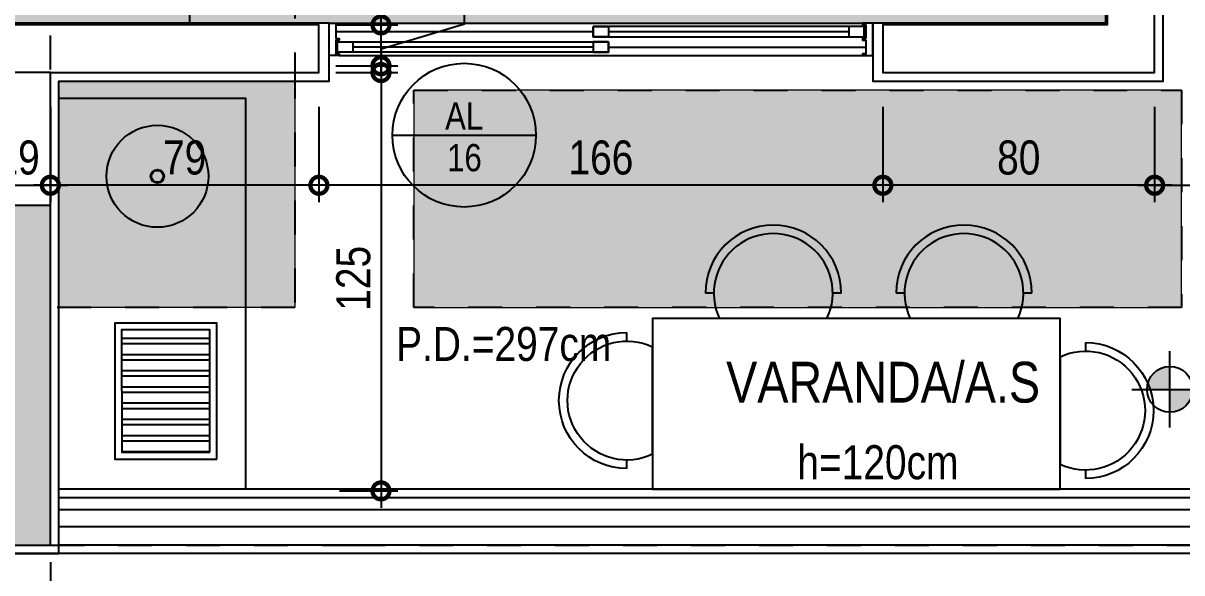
# Model space of a CAD drawing. Header units: metres. Extents: x -23 to 570, y -54 to 184.
# Drawn here: x 20.22 to 23.631, y -3.081 to -1.464 of the extents above; entities that cross this region are included whole.
import ezdxf
from ezdxf.enums import TextEntityAlignment as Align

# ---------------------------------------------------------------- set-up
doc = ezdxf.new("R2010")
doc.units = ezdxf.units.M
doc.header["$PDMODE"] = 35
doc.linetypes.add('DASHEDX2', pattern=[1.5, 1, -0.5])
for name, color, linetype in [('1', 232, 'DASHEDX2'), ('4', 2, 'Continuous'), ('ARQ-DIM', 2, 'Continuous'), ('ARQ-SIM', 1, 'Continuous'), ('ARQ-TXT', 2, 'Continuous'), ('PUC$0$ARQ-ALV ACAB', 4, 'Continuous'), ('PUC$0$ARQ-ALV OSSO', 5, 'Continuous'), ('PUC$0$ARQ-AUX', 7, 'Continuous'), ('PUC$0$ARQ-AUX1 @ 1', 1, 'Continuous'), ('PUC$0$ARQ-AUX2', 2, 'Continuous'), ('PUC$0$ARQ-MOB', 7, 'Continuous')]:
    doc.layers.add(name, color=color, linetype=linetype)
doc.layers.add('PUC$0$ARQ-FORRO', color=9, linetype='Continuous', lineweight=5)
doc.styles.add('Adesa', font='ARIALN.TTF')
doc.dimstyles.new('ADESA 1-0050', dxfattribs={"dimtxt": 0.1, "dimasz": 0.1, "dimexe": 0.05, "dimexo": 0.05, "dimgap": 0.03, "dimtad": 1, "dimdec": 1, "dimlfac": 100, "dimzin": 12, "dimtxsty": 'Adesa', "dimblk": 'DOTSMALL', "dimcen": 1, "dimdle": 0.05, "dimclrd": 1, "dimclre": 1, "dimclrt": 256, "dimazin": 3, "dimtm": 1e-09, "dimtfac": 1, "dimtdec": 1, "dimtmove": 1, "dimatfit": 0, "dimldrblk": 'DOTSMALL', "dimfxl": 0.8, "dimtvp": 2, "dimtolj": 1, "dimtzin": 0, "dimarcsym": 0})

# ---------------------------------------------------------------- blocks, each defined once
blk = doc.blocks.new('_DotSmall')
at = {"color": 0, "linetype": 'ByBlock', "const_width": 0.5}
blk.add_lwpolyline([(-0.0625, 0, 1), (0.0625, 0, 1)], format="xyb", close=True, dxfattribs=at)
blk = doc.blocks.new('*D245')
at = {"layer": 'ARQ-DIM', "color": 1, "lineweight": -2, "transparency": 16777216}
for p, q in [((24.35, -2.9792), (24.35, -3.3741)), ((20.3, -3.05), (20.3, -3.3741)), ((24.4, -3.3241), (20.25, -3.3241))]:
    blk.add_line(p, q, dxfattribs=at)
at = {"layer": 'Defpoints', "color": 0, "transparency": 16777216}
for p in [(24.35, -2.9292, 0), (20.3, -3, 0), (20.3, -3.3241)]:
    blk.add_point(p, dxfattribs=at)
at = {"layer": 'ARQ-DIM', "color": 1, "lineweight": -2, "transparency": 16777216, "xscale": 0.1, "yscale": 0.1, "zscale": 0.1, "rotation": 180}
blk.add_blockref('_DotSmall', (20.3, -3.3241), dxfattribs=at)
at = {"layer": 'ARQ-DIM', "color": 1, "lineweight": -2, "transparency": 16777216, "xscale": 0.1, "yscale": 0.1, "zscale": 0.1}
blk.add_blockref('_DotSmall', (24.35, -3.3241), dxfattribs=at)
at = {"layer": 'ARQ-DIM', "transparency": 16777216, "insert": (22.325, -3.243), "char_height": 0.1, "attachment_point": 5, "style": 'Adesa'}
blk.add_mtext('\\A1;405', dxfattribs=at)
blk = doc.blocks.new('*D255')
at = {"layer": 'ARQ-DIM', "color": 1, "lineweight": -2, "transparency": 16777216}
for p, q in [((22.7506, -1.7099), (22.7506, -1.9909)), ((23.5506, -1.7099), (23.5506, -1.9909)), ((23.6006, -1.9409), (22.7006, -1.9409))]:
    blk.add_line(p, q, dxfattribs=at)
at = {"layer": 'Defpoints', "color": 0, "transparency": 16777216}
for p in [(22.7506, -1.6599, 0), (23.5506, -1.6599, 0), (22.7506, -1.9409)]:
    blk.add_point(p, dxfattribs=at)
at = {"layer": 'ARQ-DIM', "color": 1, "lineweight": -2, "transparency": 16777216, "xscale": 0.1, "yscale": 0.1, "zscale": 0.1, "rotation": 180}
blk.add_blockref('_DotSmall', (22.7506, -1.9409), dxfattribs=at)
at = {"layer": 'ARQ-DIM', "color": 1, "lineweight": -2, "transparency": 16777216, "xscale": 0.1, "yscale": 0.1, "zscale": 0.1}
blk.add_blockref('_DotSmall', (23.5506, -1.9409), dxfattribs=at)
at = {"layer": 'ARQ-DIM', "transparency": 16777216, "insert": (23.1506, -1.8598), "char_height": 0.1, "attachment_point": 5, "style": 'Adesa'}
blk.add_mtext('\\A1;80', dxfattribs=at)
blk = doc.blocks.new('*D256')
at = {"layer": 'ARQ-DIM', "color": 1, "lineweight": -2, "transparency": 16777216}
for p, q in [((21.0906, -1.7099), (21.0906, -1.9909)), ((22.7506, -1.7099), (22.7506, -1.9909)), ((22.8006, -1.9409), (21.0406, -1.9409))]:
    blk.add_line(p, q, dxfattribs=at)
at = {"layer": 'Defpoints', "color": 0, "transparency": 16777216}
for p in [(21.0906, -1.6599, 0), (22.7506, -1.6599, 0), (21.0906, -1.9409)]:
    blk.add_point(p, dxfattribs=at)
at = {"layer": 'ARQ-DIM', "color": 1, "lineweight": -2, "transparency": 16777216, "xscale": 0.1, "yscale": 0.1, "zscale": 0.1, "rotation": 180}
blk.add_blockref('_DotSmall', (21.0906, -1.9409), dxfattribs=at)
at = {"layer": 'ARQ-DIM', "color": 1, "lineweight": -2, "transparency": 16777216, "xscale": 0.1, "yscale": 0.1, "zscale": 0.1}
blk.add_blockref('_DotSmall', (22.7506, -1.9409), dxfattribs=at)
at = {"layer": 'ARQ-DIM', "transparency": 16777216, "insert": (21.9206, -1.8598), "char_height": 0.1, "attachment_point": 5, "style": 'Adesa'}
blk.add_mtext('\\A1;166', dxfattribs=at)
blk = doc.blocks.new('*D257')
at = {"layer": 'ARQ-DIM', "color": 1, "lineweight": -2, "transparency": 16777216}
for p, q in [((20.3, -1.7099), (20.3, -1.9909)), ((21.0906, -1.7099), (21.0906, -1.9909)), ((21.1406, -1.9409), (20.25, -1.9409))]:
    blk.add_line(p, q, dxfattribs=at)
at = {"layer": 'Defpoints', "color": 0, "transparency": 16777216}
for p in [(20.3, -1.6599, 0), (21.0906, -1.6599, 0), (20.3, -1.9409)]:
    blk.add_point(p, dxfattribs=at)
at = {"layer": 'ARQ-DIM', "color": 1, "lineweight": -2, "transparency": 16777216, "xscale": 0.1, "yscale": 0.1, "zscale": 0.1, "rotation": 180}
blk.add_blockref('_DotSmall', (20.3, -1.9409), dxfattribs=at)
at = {"layer": 'ARQ-DIM', "color": 1, "lineweight": -2, "transparency": 16777216, "xscale": 0.1, "yscale": 0.1, "zscale": 0.1}
blk.add_blockref('_DotSmall', (21.0906, -1.9409), dxfattribs=at)
at = {"layer": 'ARQ-DIM', "transparency": 16777216, "insert": (20.6953, -1.8598), "char_height": 0.1, "attachment_point": 5, "style": 'Adesa'}
blk.add_mtext('\\A1;79', dxfattribs=at)
blk = doc.blocks.new('*D258')
at = {"layer": 'ARQ-DIM', "color": 1, "lineweight": -2, "transparency": 16777216}
for p, q in [((20.11, -1.7099), (20.11, -1.9909)), ((20.3, -1.7099), (20.3, -1.9909)), ((20.06, -1.9409), (20.35, -1.9409))]:
    blk.add_line(p, q, dxfattribs=at)
at = {"layer": 'Defpoints', "color": 0, "transparency": 16777216}
for p in [(20.11, -1.6599, 0), (20.3, -1.6599, 0), (20.3, -1.9409)]:
    blk.add_point(p, dxfattribs=at)
at = {"layer": 'ARQ-DIM', "color": 1, "lineweight": -2, "transparency": 16777216, "xscale": 0.1, "yscale": 0.1, "zscale": 0.1, "rotation": 180}
blk.add_blockref('_DotSmall', (20.11, -1.9409), dxfattribs=at)
at = {"layer": 'ARQ-DIM', "color": 1, "lineweight": -2, "transparency": 16777216, "xscale": 0.1, "yscale": 0.1, "zscale": 0.1}
blk.add_blockref('_DotSmall', (20.3, -1.9409), dxfattribs=at)
at = {"layer": 'ARQ-DIM', "transparency": 16777216, "insert": (20.205, -1.8598), "char_height": 0.1, "attachment_point": 5, "style": 'Adesa'}
blk.add_mtext('\\A1;19', dxfattribs=at)
blk = doc.blocks.new('*D265')
at = {"layer": 'ARQ-DIM', "color": 1, "lineweight": -2, "transparency": 16777216}
for p, q in [((24.7307, -1.2499), (24.7307, -1.9909)), ((23.5506, -1.7099), (23.5506, -1.9909)), ((23.5006, -1.9409), (24.7807, -1.9409))]:
    blk.add_line(p, q, dxfattribs=at)
at = {"layer": 'Defpoints', "color": 0, "transparency": 16777216}
for p in [(24.7307, -1.1999, 0), (23.5506, -1.6599, 0), (24.7307, -1.9409)]:
    blk.add_point(p, dxfattribs=at)
at = {"layer": 'ARQ-DIM', "color": 1, "lineweight": -2, "transparency": 16777216, "xscale": 0.1, "yscale": 0.1, "zscale": 0.1, "rotation": 180}
blk.add_blockref('_DotSmall', (23.5506, -1.9409), dxfattribs=at)
at = {"layer": 'ARQ-DIM', "color": 1, "lineweight": -2, "transparency": 16777216, "xscale": 0.1, "yscale": 0.1, "zscale": 0.1}
blk.add_blockref('_DotSmall', (24.7307, -1.9409), dxfattribs=at)
at = {"layer": 'ARQ-DIM', "transparency": 16777216, "insert": (24.1406, -1.8598), "char_height": 0.1, "attachment_point": 5, "style": 'Adesa'}
blk.add_mtext('\\A1;118', dxfattribs=at)
blk = doc.blocks.new('*D302')
at = {"layer": 'ARQ-DIM', "color": 1, "lineweight": -2, "transparency": 16777216}
for p, q in [((21.2733, -1.5192), (21.2733, 2.3601)), ((21.1512, 2.3101), (21.3233, 2.3101)), ((21.1406, -1.4692), (21.3233, -1.4692))]:
    blk.add_line(p, q, dxfattribs=at)
at = {"layer": 'Defpoints', "color": 0, "transparency": 16777216}
for p in [(21.1012, 2.3101, 0), (21.2733, 2.3101), (21.0906, -1.4692, 0)]:
    blk.add_point(p, dxfattribs=at)
at = {"layer": 'ARQ-DIM', "color": 1, "lineweight": -2, "transparency": 16777216, "xscale": 0.1, "yscale": 0.1, "zscale": 0.1}
for p, rotation in [((21.2733, 2.3101), 90), ((21.2733, -1.4692), 270)]:
    blk.add_blockref('_DotSmall', p, dxfattribs=dict(at, rotation=rotation))
at = {"layer": 'ARQ-DIM', "transparency": 16777216, "insert": (21.1922, 0.4204), "char_height": 0.1, "attachment_point": 5, "rotation": 90, "style": 'Adesa'}
blk.add_mtext('\\A1;378', dxfattribs=at)
blk = doc.blocks.new('*D303')
at = {"layer": 'ARQ-DIM', "color": 1, "lineweight": -2, "transparency": 16777216}
for p, q in [((21.5189, -1.4655), (21.5189, -1.2961)), ((21.2733, -1.4692), (21.2733, -1.3692)), ((21.2733, -1.5392), (21.5189, -1.4655)), ((21.1406, -1.4692), (21.3233, -1.4692)), ((21.2733, -1.6092), (21.2733, -1.4692)), ((21.2733, -1.6092), (21.2733, -1.4692)), ((21.1406, -1.6092), (21.3233, -1.6092)), ((21.2733, -1.6092), (21.2733, -1.7092))]:
    blk.add_line(p, q, dxfattribs=at)
at = {"layer": 'Defpoints', "color": 0, "transparency": 16777216}
for p in [(21.0906, -1.4692, 0), (21.2733, -1.4692), (21.0906, -1.6092, 0)]:
    blk.add_point(p, dxfattribs=at)
at = {"layer": 'ARQ-DIM', "color": 1, "lineweight": -2, "transparency": 16777216, "xscale": 0.1, "yscale": 0.1, "zscale": 0.1}
for p, rotation in [((21.2733, -1.4692), 270), ((21.2733, -1.6092), 90)]:
    blk.add_blockref('_DotSmall', p, dxfattribs=dict(at, rotation=rotation))
at = {"layer": 'ARQ-DIM', "transparency": 16777216, "insert": (21.4387, -1.3808), "char_height": 0.1, "attachment_point": 5, "rotation": 90, "style": 'Adesa'}
blk.add_mtext('\\A1;14', dxfattribs=at)
blk = doc.blocks.new('*D18')
at = {"layer": 'ARQ-DIM', "color": 1, "lineweight": -2, "transparency": 16777216}
for p, q in [((21.2733, -1.5392), (21.2733, -2.89)), ((21.1406, -1.5892), (21.3233, -1.5892)), ((21.1512, -2.84), (21.3233, -2.84))]:
    blk.add_line(p, q, dxfattribs=at)
at = {"layer": 'Defpoints', "color": 0, "transparency": 16777216}
for p in [(21.0906, -1.5892, 0), (21.1012, -2.84, 0), (21.2733, -2.84)]:
    blk.add_point(p, dxfattribs=at)
at = {"layer": 'ARQ-DIM', "color": 1, "lineweight": -2, "transparency": 16777216, "xscale": 0.1, "yscale": 0.1, "zscale": 0.1}
for p, rotation in [((21.2733, -1.5892), 90), ((21.2733, -2.84), 270)]:
    blk.add_blockref('_DotSmall', p, dxfattribs=dict(at, rotation=rotation))
at = {"layer": 'ARQ-DIM', "transparency": 16777216, "insert": (21.1922, -2.2146), "char_height": 0.1, "attachment_point": 5, "rotation": 90, "style": 'Adesa'}
blk.add_mtext('\\A1;125', dxfattribs=at)
blk = doc.blocks.new('TIPO COTA$0$Chamada_planta')
at = {"layer": 'ARQ-SIM'}
blk.add_line((-1.409, 0), (1.409, 0), dxfattribs=at)
blk.add_circle((0, 0), 1.409, dxfattribs=at)
at = {"layer": 'ARQ-SIM', "color": 2, "style": 'Adesa'}
for tag, p in [('NUMERO', (0, 0.234)), ('C.D.', (0, -0.272))]:
    blk.add_attdef(tag, text='', height=0.5, dxfattribs=at).set_placement(p, align=Align.MIDDLE_CENTER)
blk = doc.blocks.new('NipAcOs')
at = {"layer": 'ARQ-SIM'}
h = blk.add_hatch(color=256, dxfattribs=at)
h.dxf.hatch_style = 1
h.paths.add_polyline_path([(0, 0.15, 0.414214), (-0.15, 0), (0, 0)])
h.paths.add_polyline_path([(0.15, 0), (0, 0), (0, -0.15, 0.414214)])
for p, q in [((0, -0.25), (0, 0.25)), ((-0.25, 0), (0.15, 0)), ((0.15, 0), (1.5834, 0))]:
    blk.add_line(p, q, dxfattribs=at)
blk.add_circle((0, 0), 0.15, dxfattribs=at)
at = {"style": 'Adesa'}
for p in [(0.204, 0.06), (0.204, -0.24)]:
    blk.add_attdef('000,00', p, '', height=0.2, dxfattribs=at)
blk = doc.blocks.new('*U2430')
at = {"color": 0, "linetype": 'ByBlock', "ltscale": 0.5}
for points in [[(0.02, -0.045), (0.03, -0.045), (0.03, -0.05), (0.02, -0.05), (0.02, -0.09), (0.03, -0.09), (0.03, -0.095), (0.02, -0.095), (0.02, -0.09), (0.03, -0.09), (0.03, -0.095), (0, -0.095), (0, 0), (0.03, 0), (0.03, -0.005), (0.02, -0.005), (0.02, -0.045)], [(1.58, -0.045), (1.57, -0.045), (1.57, -0.05), (1.58, -0.05), (1.58, -0.09), (1.57, -0.09), (1.57, -0.095), (1.58, -0.095), (1.58, -0.09), (1.57, -0.09), (1.57, -0.095), (1.6, -0.095), (1.6, 0), (1.57, 0), (1.57, -0.005), (1.58, -0.005), (1.58, -0.045)], [(0.025, -0.01), (0.07, -0.01), (0.07, -0.04), (0.025, -0.04)], [(0.8225, -0.01), (0.7775, -0.01), (0.7775, -0.04), (0.8225, -0.04)], [(0.7775, -0.055), (0.8225, -0.055), (0.8225, -0.085), (0.7775, -0.085)], [(1.575, -0.055), (1.53, -0.055), (1.53, -0.085), (1.575, -0.085)]]:
    blk.add_lwpolyline(points, close=True, dxfattribs=at)
at = {"color": 8, "linetype": 'ByBlock', "ltscale": 0.5}
for points in [[(1.57, 0), (0.03, 0)], [(0.8225, -0.025), (1.58, -0.025)], [(0.7775, -0.07), (0.02, -0.07)], [(1.57, -0.095), (0.03, -0.095)]]:
    blk.add_lwpolyline(points, dxfattribs=at)
at = {"color": 7, "linetype": 'ByBlock', "ltscale": 0.5}
for points in [[(0.8225, -0.01), (0.8225, -0.04), (0.025, -0.04), (0.025, -0.01)], [(0.7775, -0.055), (0.7775, -0.085), (1.575, -0.085), (1.575, -0.055)]]:
    blk.add_lwpolyline(points, close=True, dxfattribs=at)
for points in [[(0.07, -0.025), (0.7775, -0.025)], [(0.8225, -0.07), (1.53, -0.07)]]:
    blk.add_lwpolyline(points, dxfattribs=at)
blk = doc.blocks.new('PUC$0$pl apto tipo 2 puc')
at = {"layer": 'PUC$0$ARQ-ALV ACAB', "elevation": 0}
for points in [[(-24.3338, 3.0254), (-20.1864, 3.0254)], [(-20.3338, 2.8354), (-24.3338, 2.8354)]]:
    blk.add_lwpolyline(points, dxfattribs=at)
at = {"layer": 'PUC$0$ARQ-ALV ACAB'}
blk.add_lwpolyline([(-20.3338, 2.8354), (-20.3338, 1.6354), (-21.1294, 1.6354), (-21.1294, 1.4654), (-19.9538, 1.4654), (-19.9538, 2.8554), (-19.8288, 2.8554), (-19.8288, 3.0254), (-20.3338, 3.0254), (-20.3338, 2.8354)], close=True, dxfattribs=at)
blk.add_lwpolyline([(-23.5644, 0.7661), (-23.5644, -0.155), (-23.4144, -0.155), (-23.4144, 1.4654), (-22.7294, 1.4654), (-22.7294, 1.6354), (-23.5844, 1.6354), (-23.5844, 0.9361)], dxfattribs=at)
at = {"layer": 'PUC$0$ARQ-ALV OSSO'}
for points in [[(-20.3088, 2.8604), (-20.3088, 1.6104), (-21.0994, 1.6104), (-21.0994, 1.4704), (-19.9588, 1.4704), (-19.9588, 2.8604), (-19.8588, 2.8604), (-19.8588, 3.0004), (-20.3088, 3.0004), (-20.3088, 2.8604), (-20.3088, 2.8604)], [(-23.5594, 0.7711), (-23.5594, -0.15), (-23.4194, -0.15), (-23.4194, 1.4704), (-22.7594, 1.4704), (-22.7594, 1.6104), (-23.5594, 1.6104), (-23.5594, 0.9111)], [(-20.3088, 1.6104), (-19.9588, 1.6104)]]:
    blk.add_lwpolyline(points, dxfattribs=at)
at = {"layer": 'PUC$0$ARQ-AUX', "elevation": 0}
for points in [[(-24.3338, 3.0004), (-20.3338, 3.0004)], [(-20.3338, 2.8604), (-24.3338, 2.8604)]]:
    blk.add_lwpolyline(points, dxfattribs=at)
at = {"layer": 'PUC$0$ARQ-AUX2', "elevation": 0}
for points in [[(-20.3338, 2.9455), (-24.3338, 2.9454)], [(-20.3338, 2.8955), (-24.3338, 2.8954)]]:
    blk.add_lwpolyline(points, dxfattribs=at)
at = {"layer": 'PUC$0$ARQ-AUX1 @ 1', "xscale": -1, "rotation": 180}
blk.add_blockref('*U2430', (-22.7294, 1.4654), dxfattribs=at)
blk = doc.blocks.new('PUC$0$ARQ-LAY-SOF')
at = {"layer": 'PUC$0$ARQ-MOB'}
for points in [[(0.2, 1.74), (0.2, 0.06), (0, 0.06), (0, 1.74)], [(0.76, 1.74), (0.76, 0.06), (0, 0.06), (0, 1.74)], [(0.76, 1.74), (0.76, 1.18), (0.2, 1.18), (0.2, 1.74)], [(0.76, 1.18), (0.76, 0.62), (0.2, 0.62), (0.2, 1.18)], [(0.76, 0), (0.76, 0.06), (0, 0.06), (0, 0)]]:
    blk.add_lwpolyline(points, close=True, dxfattribs=at)
blk = doc.blocks.new('PUC$0$BCO')
at = {"layer": 'PUC$0$ARQ-MOB'}
blk.add_line((-0.1581, 0), (0.1581, 0), dxfattribs=at)
for points in [[(-0.2, -0.075), (-0.175, -0.075)], [(0.175, -0.075), (0.2, -0.075)]]:
    blk.add_lwpolyline(points, dxfattribs=at)
for radius, start, end in [(0.175, 154.6231, 25.3769), (0.2, 180, 0)]:
    blk.add_arc((0, -0.075), radius, start, end, dxfattribs=at)
blk = doc.blocks.new('PUC$0$layout puc 4')
at = {"layer": 'PUC$0$ARQ-MOB'}
h = blk.add_hatch(dxfattribs=at)
h.set_pattern_fill('ANSI32', color=256, scale=0.005, angle=405)
h.set_pattern_definition([(360, (-185.087157, 21.42168), (9e-18, 0.047625), []), (360, (-185.07128, 21.405807), (9e-18, 0.047625), [])])
h.paths.add_polyline_path([(15.2149, 0.1287), (15.2149, 0.4887), (14.9549, 0.4887), (14.955, 0.1287)])
for points in [[(14.7699, 1.1701), (15.3199, 1.1701), (15.3199, 0.02), (14.77, 0.02)], [(17.7172, 0.02), (17.7172, 0.522), (16.5172, 0.522), (16.5172, 0.02)], [(15.2349, 0.1087), (15.2349, 0.5087), (14.9349, 0.5087), (14.935, 0.1087)], [(15.2149, 0.1287), (15.2149, 0.4887), (14.9549, 0.4887), (14.955, 0.1287)]]:
    blk.add_lwpolyline(points, close=True, dxfattribs=at)
for radius in [0.15, 0.02, 0.0174]:
    blk.add_circle((15.0601, 0.9405), radius, dxfattribs=at)
at = {"layer": 'PUC$0$ARQ-MOB', "color": 7, "extrusion": (-8.65313e-07, 4.32089e-06, 1), "xscale": -1}
blk.add_blockref('PUC$0$ARQ-LAY-SOF', (15.155, 1.3908, 0), dxfattribs=at)
at = {"layer": 'PUC$0$ARQ-MOB', "rotation": 180}
for p in [(16.873, 0.522), (17.4343, 0.522)]:
    blk.add_blockref('PUC$0$BCO', p, dxfattribs=at)
at = {"layer": 'PUC$0$ARQ-MOB'}
for p, xscale, rotation in [((16.5172, 0.2808), -1, 270), ((17.7172, 0.2513), -1.000000000000001, 90)]:
    blk.add_blockref('PUC$0$BCO', p, dxfattribs=dict(at, xscale=xscale, rotation=rotation))
blk = doc.blocks.new('PUC$0$pl forro 4')
at = {"layer": 'PUC$0$ARQ-FORRO'}
h = blk.add_hatch(color=256, dxfattribs=at)
h.dxf.hatch_style = 1
h.paths.add_polyline_path([(2.5503, 0), (4.99, 0), (4.99, 1.39), (8.4506, 1.39), (8.4506, 3.0104), (8.6006, 3.0104), (8.6006, 2.0893), (10.33, 2.0893), (10.33, 4.7605), (7.3456, 4.7605), (7.3456, 5.1593), (5.35, 5.1593), (5.35, 3.7499), (2.5503, 3.7499)])
h = blk.add_hatch(color=256, dxfattribs=at)
h.dxf.hatch_style = 1
h.paths.add_polyline_path([(9.7505, 1.9193), (9.0251, 1.9193), (9.0251, 0.5542), (9.5056, 0.5542), (9.5055, 0.02), (10.32, 0.02), (10.32, 1.6293), (9.7507, 1.6293)])
h.paths.add_polyline_path([(6.4151, 0.5542), (8.6751, 0.5542), (8.6751, 1.1934), (6.4151, 1.1934)])
h.paths.add_polyline_path([(5.37, 1.22), (6.0651, 1.22), (6.0651, 0.5542), (5.37, 0.5542)])
h.paths.add_polyline_path([(10.02, 0.9093), (10.27, 0.9093), (10.27, 0.6093), (10.02, 0.6093)], flags=16)
at = {"layer": 'PUC$0$ARQ-FORRO', "elevation": 0}
for points in [[(2.5503, 0), (4.99, 0), (4.99, 1.39), (8.4506, 1.39), (8.4506, 3.0104), (8.6006, 3.0104), (8.6006, 2.0893), (10.33, 2.0893), (10.33, 4.7605), (7.3456, 4.7605), (7.3456, 5.1593), (5.35, 5.1593), (5.35, 3.7499), (2.5503, 3.7499)], [(5.37, 1.22), (6.0651, 1.22), (6.0651, 0.5542), (5.37, 0.5542)]]:
    blk.add_lwpolyline(points, close=True, dxfattribs=at)
at = {"layer": 'PUC$0$ARQ-FORRO'}
blk.add_lwpolyline([(6.4151, 0.5542), (8.6751, 0.5542), (8.6751, 1.1934), (6.4151, 1.1934)], close=True, dxfattribs=at)
blk = doc.blocks.new('PUC')
at = {"layer": 'PUC$0$ARQ-ALV OSSO', "rotation": 180}
blk.add_blockref('PUC$0$pl apto tipo 2 puc', (-0.0088, 0.0012, 0), dxfattribs=at)
at = {"layer": 'PUC$0$ARQ-FORRO'}
blk.add_blockref('PUC$0$pl forro 4', (14.955, -2.8542), dxfattribs=at)
at = {"layer": 'PUC$0$ARQ-MOB', "color": 6}
blk.add_blockref('PUC$0$layout puc 4', (5.555, -2.855, 0), dxfattribs=at)
blk = doc.blocks.new('est-lo-07-6sb-r00')
at = {"layer": '4'}
h = blk.add_hatch(color=8, dxfattribs=at)
h.dxf.hatch_style = 1
h.paths.add_polyline_path([(213.004314, 592.98646), (232.004314, 592.98646), (232.004314, 743.98646), (213.004314, 743.98646)], flags=17)
h.paths.add_polyline_path([(517.003016, 942.98646), (353.003016, 942.98646), (353.003016, 923.986062), (498.003016, 923.986062), (498.003016, 465.008359), (498.003039, 465.008359), (498.003039, 450.008359), (498.003039, 395.98646), (517.003016, 395.98646)])
h.paths.add_polyline_path([(3672.003309, 253.001099), (3672.003309, 388.001099), (3637.003309, 388.001099), (3637.003309, 253.001099)])
h.paths.add_polyline_path([(3637.003309, 942.98646), (3637.003194, 872.98646), (3653.003309, 872.98646), (3653.003309, 599.001099), (3637.003309, 599.001099), (3637.003309, 539.001099), (3672.003309, 539.001099), (3672.003309, 942.98646)])
h.paths.add_polyline_path([(3672.003424, 102.001099), (3637.003309, 102.001099), (3637.003309, 42.001099), (3653.003307, 42.001099), (3653.003307, -229.998901), (3637.003309, -229.998901), (3637.003309, -299.998901), (3672.003424, -299.998901)])
h.paths.add_polyline_path([(3075.003309, -299.999844), (3110.003309, -299.999844), (3110.003309, -199.999844), (3075.003309, -199.999844)])
h.paths.add_polyline_path([(3075.003309, 270.500177), (3110.003309, 270.500177), (3110.003309, 370.500177), (3075.003309, 370.500177)])
h.paths.add_polyline_path([(520.003309, 942.98646), (520.003309, 395.98646), (555.003309, 395.98646), (555.003309, 451.98646), (539.003309, 451.98646), (539.003309, 872.98646), (555.003309, 872.98646), (555.003309, 942.98646)])
h.paths.add_polyline_path([(-2102.995138, 253.000177), (-2102.995138, 388.000177), (-2137.995138, 388.000177), (-2137.995138, 253.000177)])
h.paths.add_polyline_path([(-2137.995138, 101.999935), (-2137.995138, -299.999844), (-2102.995138, -299.999844), (-2102.995138, -229.999844), (-2118.995138, -229.999844), (-2118.995138, 41.999935), (-2102.995138, 41.999935), (-2102.995138, 101.999935)])
h.paths.add_polyline_path([(-2137.995141, 942.98646), (-2137.995141, 538.988972), (-2102.995141, 538.988972), (-2102.995141, 598.988972), (-2118.995141, 598.988972), (-2118.995141, 872.98646), (-2102.995141, 872.98646), (-2102.995141, 942.98646)])
h.paths.add_polyline_path([(520.003309, 245.003526), (520.003309, -299.999844), (555.003309, -299.999844), (555.003309, -229.999844), (539.003309, -229.999844), (539.003309, 185.003526), (555.003309, 185.003526), (555.003309, 245.003526)])
h.paths.add_polyline_path([(-34.995574, 942.98646), (-34.995574, 872.98646), (-18.995574, 872.98646), (-18.995574, 455.98646), (-34.995574, 455.98646), (-34.995574, 395.98646), (232.004426, 395.98646), (232.004426, 481.98646), (213.004426, 481.98646), (213.004426, 414.98646), (0.004426, 414.98646), (0.004426, 923.98646), (213.004426, 923.98646), (213.004426, 854.98646), (232.004426, 854.98646), (232.004426, 923.98646), (252.004426, 923.98646), (252.004426, 942.98646)])
h.paths.add_polyline_path([(3075.003309, 842.98646), (3110.003309, 842.98646), (3110.003309, 942.98646), (3075.003309, 942.98646)])
h.paths.add_polyline_path([(2530.003309, -299.999844), (2570.003309, -299.999844), (2570.003309, -199.999844), (2530.003309, -199.999844)])
h.paths.add_polyline_path([(2530.003309, 145.003526), (2570.003309, 145.003526), (2570.003309, 245.003526), (2530.003309, 245.003526)])
h.paths.add_polyline_path([(2530.003309, 395.98646), (2570.003309, 395.98646), (2570.003309, 495.98646), (2530.003309, 495.98646)])
h.paths.add_polyline_path([(2530.003309, 842.98646), (2570.003309, 842.98646), (2570.003309, 942.98646), (2530.003309, 942.98646)])
h.paths.add_polyline_path([(1995.003309, -299.999844), (2030.003309, -299.999844), (2030.003309, -199.999844), (1995.003309, -199.999844)])
h.paths.add_polyline_path([(1995.003309, 145.003526), (2030.003309, 145.003526), (2030.003309, 245.003526), (1995.003309, 245.003526)])
h.paths.add_polyline_path([(1995.003309, 395.98646), (2030.003309, 395.98646), (2030.003309, 495.98646), (1995.003309, 495.98646)])
h.paths.add_polyline_path([(1995.003309, 842.98646), (2030.003309, 842.98646), (2030.003309, 942.98646), (1995.003309, 942.98646)])
h.paths.add_polyline_path([(1460.003309, -299.999844), (1495.003309, -299.999844), (1495.003309, -199.999844), (1460.003309, -199.999844)])
h.paths.add_polyline_path([(1460.003309, 145.003526), (1495.003309, 145.003526), (1495.003309, 245.003526), (1460.003309, 245.003526)])
h.paths.add_polyline_path([(1460.176641, 395.98646), (1495.176641, 395.98646), (1495.176641, 495.98646), (1460.176641, 495.98646)])
h.paths.add_polyline_path([(1460.003309, 842.98646), (1495.003309, 842.98646), (1495.003309, 942.98646), (1460.003309, 942.98646)])
h.paths.add_polyline_path([(925.003309, -299.999844), (960.003309, -299.999844), (960.003309, -199.999844), (925.003309, -199.999844)])
h.paths.add_polyline_path([(925.003309, 145.003526), (960.003309, 145.003526), (960.003309, 245.003526), (925.003309, 245.003526)])
h.paths.add_polyline_path([(925.003309, 395.98646), (960.003309, 395.98646), (960.003309, 495.98646), (925.003309, 495.98646)])
h.paths.add_polyline_path([(925.003309, 842.98646), (960.003309, 842.98646), (960.003309, 942.98646), (925.003309, 942.98646)])
h.paths.add_polyline_path([(-1582.999721, -299.999844), (-1547.999721, -299.999844), (-1547.999721, -199.999844), (-1582.999721, -199.999844)])
h.paths.add_polyline_path([(-500.999721, -299.999844), (-465.999721, -299.999844), (-465.999721, -199.999844), (-500.999721, -199.999844)])
h.paths.add_polyline_path([(-1042.999721, -299.999844), (-1002.999721, -299.999844), (-1002.999721, -199.999844), (-1042.999721, -199.999844)])
h.paths.add_polyline_path([(-500.999721, 145.003526), (-465.999721, 145.003526), (-465.999721, 245.003526), (-500.999721, 245.003526)])
h.paths.add_polyline_path([(-1042.999721, 145.003526), (-1002.999721, 145.003526), (-1002.999721, 245.003526), (-1042.999721, 245.003526)])
h.paths.add_polyline_path([(-500.999721, 395.98646), (-465.999721, 395.98646), (-465.999721, 495.98646), (-500.999721, 495.98646)])
h.paths.add_polyline_path([(-1042.999721, 395.98646), (-1002.999721, 395.98646), (-1002.999721, 495.98646), (-1042.999721, 495.98646)])
h.paths.add_polyline_path([(-1582.999721, 270.500177), (-1547.999721, 270.500177), (-1547.999721, 370.500177), (-1582.999721, 370.500177)])
h.paths.add_polyline_path([(-500.999721, 842.98646), (-465.999721, 842.98646), (-465.999721, 942.98646), (-500.999721, 942.98646)])
h.paths.add_polyline_path([(-1042.999721, 842.98646), (-1002.999721, 842.98646), (-1002.999721, 942.98646), (-1042.999721, 942.98646)])
h.paths.add_polyline_path([(-1582.999721, 842.98646), (-1547.999721, 842.98646), (-1547.999721, 942.98646), (-1582.999721, 942.98646)])
h.paths.add_polyline_path([(-35, 245.003526), (-35, 185.003526), (-19, 185.003526), (-19, -230), (-35, -230), (-35, -300), (517, -300), (517, 245), (498, 245), (498, -281), (0, -281), (0, -19), (255, -19), (255, 245.003526), (178.5, 245.003526), (178.5, 226.003526), (236, 226.003526), (236, 0), (0, 0), (0, 226.003526), (57.5, 226.003526), (57.5, 245.003526)])
at = {"layer": '1'}
for points in [[(2102.011162, 165.003526), (2102.011162, -158.575998)], [(2030.003309, -199.999844), (2030.003309, 145.003526)], [(2102.011162, -158.575998), (2102.011162, -229.999844)], [(2137.011162, -166.077475), (2363.010079, -166.077475)], [(2137.011162, -229.999844), (2137.011162, -166.077475)], [(2363.010079, -166.078372), (2363.010079, -229.999844)], [(2102.011162, -229.999844), (2030.003309, -229.999844)], [(2363.010079, -229.999844), (2137.011162, -229.999844)], [(2030.003309, -299.999844), (2118.619033, -299.999844)], [(2118.619033, -299.999844), (2379.618105, -299.999844)]]:
    blk.add_lwpolyline(points, dxfattribs=at)
at = {"layer": '4', "linetype": 'Continuous'}
blk.add_lwpolyline([(1995.003309, -299.999844), (2030.003309, -299.999844), (2030.003309, -199.999844), (1995.003309, -199.999844), (1995.003309, -299.999844)], dxfattribs=at)

msp = doc.modelspace()

# ---------------------------------------------------------------- block references
msp.add_blockref('PUC', (0, 0))
at = {"linetype": 'Continuous', "xscale": 0.01, "yscale": 0.01, "zscale": 0.01}
msp.add_blockref('est-lo-07-6sb-r00', (0, 0), dxfattribs=at)
at = {"layer": 'ARQ-SIM'}
ref = msp.add_blockref('TIPO COTA$0$Chamada_planta', (21.5181, -1.7935), dxfattribs=dict(at, xscale=0.15, yscale=0.15, zscale=0.15))
ref.add_attrib('NUMERO', 'AL', dxfattribs={"color": 2, "height": 0.08, "style": 'Adesa'}).set_placement((21.5181, -1.7371), align=Align.MIDDLE_CENTER)
ref.add_attrib('C.D.', '16', dxfattribs={"color": 2, "height": 0.08, "style": 'Adesa'}).set_placement((21.5189, -1.8595), align=Align.MIDDLE_CENTER)
ref = msp.add_blockref('NipAcOs', (23.5956, -2.5412), dxfattribs=dict(at, xscale=0.45, yscale=0.45, zscale=0.45))
ref.add_attrib('000,00', '34,28 NO', (23.6874, -2.6492), dxfattribs={"layer": '0', "color": 2, "height": 0.09, "style": 'Adesa'})
ref.add_attrib('000,00', '34,35 NA', (23.6874, -2.5142), dxfattribs={"layer": '0', "color": 2, "height": 0.09, "style": 'Adesa'})

# ---------------------------------------------------------------- texts
at = {"layer": 'ARQ-TXT', "style": 'Adesa'}
for s, height, p in [('P.D.=297cm', 0.1, (21.6344, -2.4077, 0)), ('VARANDA/A.S', 0.12, (22.7513, -2.5178, 0)), ('h=120cm', 0.1, (22.7359, -2.7536, 0))]:
    msp.add_text(s, height=height, dxfattribs=at).set_placement(p, align=Align.MIDDLE)

# ---------------------------------------------------------------- dimensions: what is measured, and where the dimension line sits
at = {"layer": 'ARQ-DIM'}
for base, p1, p2, angle, picture, middle in [((21.2733, 2.3101), (21.0906, -1.4692, 0), (21.1012, 2.3101, 0), 270, '*D302', (21.1922, 0.4204)), ((21.2733, -2.84), (21.0906, -1.5892, 0), (21.1012, -2.84, 0), 270, '*D18', (21.1922, -2.2146)), ((20.3, -1.9409), (21.0906, -1.6599, 0), (20.3, -1.6599, 0), 180, '*D257', (20.6953, -1.8598)), ((20.3, -3.3241), (24.35, -2.9292, 0), (20.3, -3, 0), 180, '*D245', (22.325, -3.243))]:
    dim = msp.add_linear_dim(base=base, p1=p1, p2=p2, angle=angle, dimstyle='ADESA 1-0050', override={"dimdec": 0}, dxfattribs=at)
    dim.commit()
    dim.dimension.update_dxf_attribs({"geometry": picture, "text_midpoint": middle})
for base, p1, p2, angle, picture, middle in [((24.7307, -1.9409), (23.5506, -1.6599, 0), (24.7307, -1.1999, 0), 180, '*D265', (24.1406, -1.8598)), ((21.2733, -1.4692), (21.0906, -1.6092, 0), (21.0906, -1.4692, 0), 270, '*D303', (21.4387, -1.4355)), ((20.3, -1.9409, 0), (20.11, -1.6599), (20.3, -1.6599, 0), 180, '*D258', (20.205, -1.8598, 0)), ((21.0906, -1.9409), (22.7506, -1.6599, 0), (21.0906, -1.6599, 0), 180, '*D256', (21.9206, -1.8598)), ((22.7506, -1.9409), (23.5506, -1.6599, 0), (22.7506, -1.6599, 0), 180, '*D255', (23.1506, -1.8598))]:
    dim = msp.add_linear_dim(base=base, p1=p1, p2=p2, angle=angle, dimstyle='ADESA 1-0050', dxfattribs=at)
    dim.commit()
    dim.dimension.update_dxf_attribs({"geometry": picture, "text_midpoint": middle})

doc.saveas('drawing.dxf')
